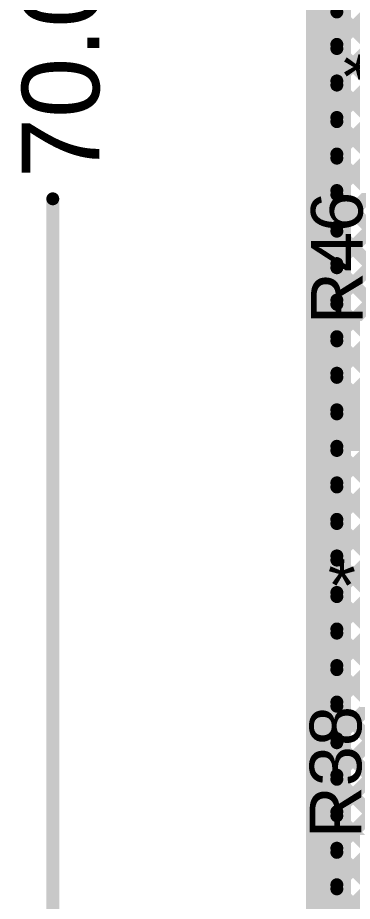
# Model space of a CAD drawing. Header units: millimetres. Extents: x -0.33 to 3.26, y -0.12 to 2.83.
# Drawn here: x -0.327 to -0.068, y 0.418 to 1.102 of the extents above; entities that cross this region are included whole.
import ezdxf

# ---------------------------------------------------------------- set-up
doc = ezdxf.new("R2010")
doc.units = ezdxf.units.MM
doc.header["$MEASUREMENT"] = 0
for name, color, linetype in [('BottomLayer', 5, 'Continuous'), ('Mechanical1', 6, 'Continuous'), ('TopLayer', 1, 'Continuous'), ('TopOverlay', 2, 'Continuous')]:
    doc.layers.add(name, color=color, linetype=linetype)
doc.styles.add('Arial', font='', dxfattribs={"height": 0.2})
doc.styles.get('Arial').set_extended_font_data('Arial')

msp = doc.modelspace()

# ---------------------------------------------------------------- hatches: boundary and pattern name
at = {"layer": 'TopLayer'}
for points in [[(-0.104, 0.208), (-0.069, 0.208), (-0.069, 1.608), (-0.104, 1.608)], [(-0.09514, 0.76683), (-0.02714, 0.76683), (-0.02714, 0.80781), (-0.09514, 0.80781)]]:
    msp.add_hatch(color=1, dxfattribs=at).paths.add_polyline_path(points)

# ---------------------------------------------------------------- linework, layer by layer
at = {"layer": 'BottomLayer', "const_width": 0.01}
for points in [[(-0.08, 2.45188), (-0.08, 0.07612)], [(-0.08, 1.08166), (0.16328, 1.32494)], [(-0.08, 1.05337), (0.16328, 1.29666)], [(-0.08, 1.02509), (0.16328, 1.26837)], [(-0.08, 0.9968), (0.16523, 1.24204)], [(-0.08, 0.96852), (0.1635, 1.21202)], [(-0.08, 0.94023), (0.16477, 1.185)], [(-0.08, 0.91195), (0.1635, 1.15545)], [(-0.08, 0.88367), (0.1635, 1.12717)], [(-0.08, 1.10669), (0.121, 0.90569)], [(-0.08, 1.07841), (0.121, 0.87741)], [(-0.08, 0.85538), (0.1165, 1.05188)], [(-0.08, 1.05012), (0.21315, 0.75698)], [(-0.08, 1.02184), (0.18486, 0.75698)], [(-0.08, 0.8271), (0.11328, 1.02038)], [(-0.08, 0.99356), (0.16328, 0.75027)], [(-0.08, 0.79881), (0.11328, 0.9921)], [(-0.08, 0.96527), (0.16328, 0.72199)], [(-0.08, 0.77053), (0.11328, 0.96381)], [(-0.08, 0.93699), (0.16328, 0.6937)], [(-0.08, 0.74224), (0.11328, 0.93553)], [(-0.08, 0.71396), (0.121, 0.91496)], [(-0.08, 0.9087), (0.16328, 0.66542)], [(-0.08, 0.68568), (0.121, 0.88668)], [(-0.08, 0.88042), (0.1635, 0.63692)], [(-0.08, 0.65739), (0.12419, 0.86159)], [(-0.08, 0.85213), (0.1635, 0.60863)], [(-0.08, 0.62911), (0.13789, 0.847)], [(-0.08, 0.60082), (0.15203, 0.83286)], [(-0.08, 0.82385), (0.15972, 0.58413)], [(-0.08, 0.57254), (0.16617, 0.81871)], [(-0.08, 0.54425), (0.18032, 0.80457)], [(-0.08, 0.79557), (0.1326, 0.58296)], [(-0.08, 0.51597), (0.19446, 0.79043)], [(-0.08, 0.76728), (0.12319, 0.56409)], [(-0.08, 0.739), (0.1685, 0.4905)], [(-0.08, 0.48769), (0.16328, 0.73097)], [(-0.08, 0.71071), (0.15521, 0.4755)], [(-0.08, 0.4594), (0.16328, 0.70269)], [(-0.08, 0.68243), (0.12693, 0.4755)], [(-0.08, 0.43112), (0.16328, 0.6744)], [(-0.08, 0.65414), (0.1185, 0.45564)], [(-0.08, 0.40283), (0.1635, 0.64633)], [(-0.08, 0.62586), (0.1169, 0.42896)], [(-0.08, 0.59758), (0.11328, 0.40429)], [(-0.08, 0.56929), (0.11328, 0.37601)], [(-0.08, 0.54101), (0.11328, 0.34772)], [(-0.08, 0.51272), (0.12104, 0.31168)], [(-0.08, 0.48444), (0.259, 0.14544)], [(-0.08, 0.45615), (0.259, 0.11715)], [(-0.08, 0.42787), (0.1945, 0.15337)]]:
    msp.add_lwpolyline(points, dxfattribs=at)
at = {"layer": 'BottomLayer', "const_width": 0.005}
for points in [[(-0.0825, 1.10669, 1), (-0.0775, 1.10669, 1)], [(-0.0825, 1.08166, 1), (-0.0775, 1.08166, 1)], [(-0.0825, 1.07841, 1), (-0.0775, 1.07841, 1)], [(-0.0825, 1.05337, 1), (-0.0775, 1.05337, 1)], [(-0.0825, 1.05012, 1), (-0.0775, 1.05012, 1)], [(-0.0825, 1.02509, 1), (-0.0775, 1.02509, 1)], [(-0.0825, 1.02184, 1), (-0.0775, 1.02184, 1)], [(-0.0825, 0.9968, 1), (-0.0775, 0.9968, 1)], [(-0.0825, 0.99356, 1), (-0.0775, 0.99356, 1)], [(-0.0825, 0.96852, 1), (-0.0775, 0.96852, 1)], [(-0.0825, 0.96527, 1), (-0.0775, 0.96527, 1)], [(-0.0825, 0.94023, 1), (-0.0775, 0.94023, 1)], [(-0.0825, 0.93699, 1), (-0.0775, 0.93699, 1)], [(-0.0825, 0.91195, 1), (-0.0775, 0.91195, 1)], [(-0.0825, 0.9087, 1), (-0.0775, 0.9087, 1)], [(-0.0825, 0.88367, 1), (-0.0775, 0.88367, 1)], [(-0.0825, 0.88042, 1), (-0.0775, 0.88042, 1)], [(-0.0825, 0.85538, 1), (-0.0775, 0.85538, 1)], [(-0.0825, 0.85213, 1), (-0.0775, 0.85213, 1)], [(-0.0825, 0.8271, 1), (-0.0775, 0.8271, 1)], [(-0.0825, 0.82385, 1), (-0.0775, 0.82385, 1)], [(-0.0825, 0.79881, 1), (-0.0775, 0.79881, 1)], [(-0.0825, 0.79557, 1), (-0.0775, 0.79557, 1)], [(-0.0825, 0.77053, 1), (-0.0775, 0.77053, 1)], [(-0.0825, 0.76728, 1), (-0.0775, 0.76728, 1)], [(-0.0825, 0.74224, 1), (-0.0775, 0.74224, 1)], [(-0.0825, 0.739, 1), (-0.0775, 0.739, 1)], [(-0.0825, 0.71396, 1), (-0.0775, 0.71396, 1)], [(-0.0825, 0.71071, 1), (-0.0775, 0.71071, 1)], [(-0.0825, 0.68568, 1), (-0.0775, 0.68568, 1)], [(-0.0825, 0.68243, 1), (-0.0775, 0.68243, 1)], [(-0.0825, 0.65739, 1), (-0.0775, 0.65739, 1)], [(-0.0825, 0.65414, 1), (-0.0775, 0.65414, 1)], [(-0.0825, 0.62911, 1), (-0.0775, 0.62911, 1)], [(-0.0825, 0.62586, 1), (-0.0775, 0.62586, 1)], [(-0.0825, 0.60082, 1), (-0.0775, 0.60082, 1)], [(-0.0825, 0.59758, 1), (-0.0775, 0.59758, 1)], [(-0.0825, 0.57254, 1), (-0.0775, 0.57254, 1)], [(-0.0825, 0.56929, 1), (-0.0775, 0.56929, 1)], [(-0.0825, 0.54425, 1), (-0.0775, 0.54425, 1)], [(-0.0825, 0.54101, 1), (-0.0775, 0.54101, 1)], [(-0.0825, 0.51597, 1), (-0.0775, 0.51597, 1)], [(-0.0825, 0.51272, 1), (-0.0775, 0.51272, 1)], [(-0.0825, 0.48769, 1), (-0.0775, 0.48769, 1)], [(-0.0825, 0.48444, 1), (-0.0775, 0.48444, 1)], [(-0.0825, 0.4594, 1), (-0.0775, 0.4594, 1)], [(-0.0825, 0.45615, 1), (-0.0775, 0.45615, 1)], [(-0.0825, 0.43112, 1), (-0.0775, 0.43112, 1)], [(-0.0825, 0.42787, 1), (-0.0775, 0.42787, 1)]]:
    msp.add_lwpolyline(points, format="xyb", close=True, dxfattribs=at)
at = {"layer": 'Mechanical1', "const_width": 0.01}
msp.add_lwpolyline([(-0.3, -0.114), (-0.3, 0.96209)], dxfattribs=at)
at = {"layer": 'Mechanical1', "const_width": 0.005}
msp.add_lwpolyline([(-0.3025, 0.96209, 1), (-0.2975, 0.96209, 1)], format="xyb", close=True, dxfattribs=at)

# ---------------------------------------------------------------- texts
at = {"layer": 'Mechanical1', "style": 'Arial'}
msp.add_text('70.00 (mm)', height=0.06, rotation=90, dxfattribs=at).set_placement((-0.26401, 0.97809))
at = {"layer": 'TopOverlay', "style": 'Arial'}
for s, rotation, p in [('*', 270, (-0.094, 1.075)), ('R46', 90, (-0.06, 0.865)), ('*', 360, (-0.087, 0.643)), ('R38', 90, (-0.061, 0.467))]:
    msp.add_text(s, height=0.04, rotation=rotation, dxfattribs=at).set_placement(p)

doc.saveas('drawing.dxf')
